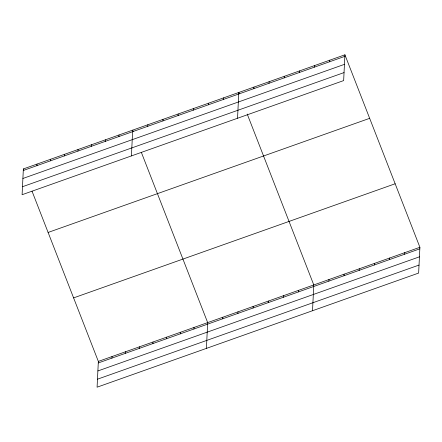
<?xml version="1.0" encoding="UTF-8"?>
<svg xmlns="http://www.w3.org/2000/svg" width="442" height="442" viewBox="0 0 442 442"><rect width="100%" height="100%" fill="white"/><g stroke="black" fill="none" stroke-linecap="round" stroke-linejoin="round"><path stroke-width="0.66" d="M23.36 168.932L22.1 194.718L343.655 80.593L344.915 54.808L23.36 168.932L23.857 170.203M36.951 165.628L37.029 164.081M50.62 160.778L50.692 159.23M64.283 155.927L64.361 154.38M77.952 151.076L78.024 149.529M91.616 146.225L91.693 144.683M105.279 141.374L105.356 139.832M32.023 191.165L98.345 361.407L97.085 387.192L418.64 273.068L419.9 247.282L344.915 54.808M118.948 136.528L119.025 134.981M111.936 358.103L112.014 356.556M131.429 155.915L132.688 130.13L133.186 131.401M125.605 353.252L125.677 351.705M147.772 126.296L147.849 124.749M139.269 348.401L139.346 346.854M162.932 120.915L163.01 119.368M152.938 343.55L153.009 342.009M166.601 338.705L166.678 337.158M178.093 115.533L178.165 113.992M180.264 333.854L180.342 332.307M193.248 110.157L193.325 108.61M193.933 329.003L194.01 327.456M208.409 104.776L208.486 103.229M206.414 348.39L207.674 322.605L141.352 152.363M223.569 99.395L223.641 97.848M222.757 318.77L222.834 317.223M237.542 118.252L238.802 92.472L239.299 93.743M237.918 313.389L237.995 311.848M253.885 88.638L253.962 87.091M253.078 308.013L253.15 306.466M269.045 83.256L269.117 81.709M268.233 302.632L268.311 301.085M284.206 77.875L284.278 76.328M283.394 297.251L283.471 295.704M299.361 72.494L299.438 70.952M298.554 291.869L298.626 290.328M314.522 67.118L314.599 65.571M312.527 310.732L313.787 284.946L247.216 114.064M329.682 61.736L329.754 60.189M328.87 281.112L328.947 279.565M344.031 275.731L344.103 274.184M359.191 270.349L359.263 268.808M374.346 264.973L374.424 263.426M389.507 259.592L389.584 258.045M404.668 254.211L404.739 252.664M23.288 170.479L344.837 56.355M22.896 178.474L344.451 64.355M22.492 186.717L344.047 72.593M48.106 232.448L369.661 118.329M73.599 297.891L395.154 183.767M98.345 361.407L419.9 247.282M98.273 362.954L419.823 248.829M97.881 370.954L419.436 256.83M97.478 379.192L419.033 265.067"/></g></svg>
